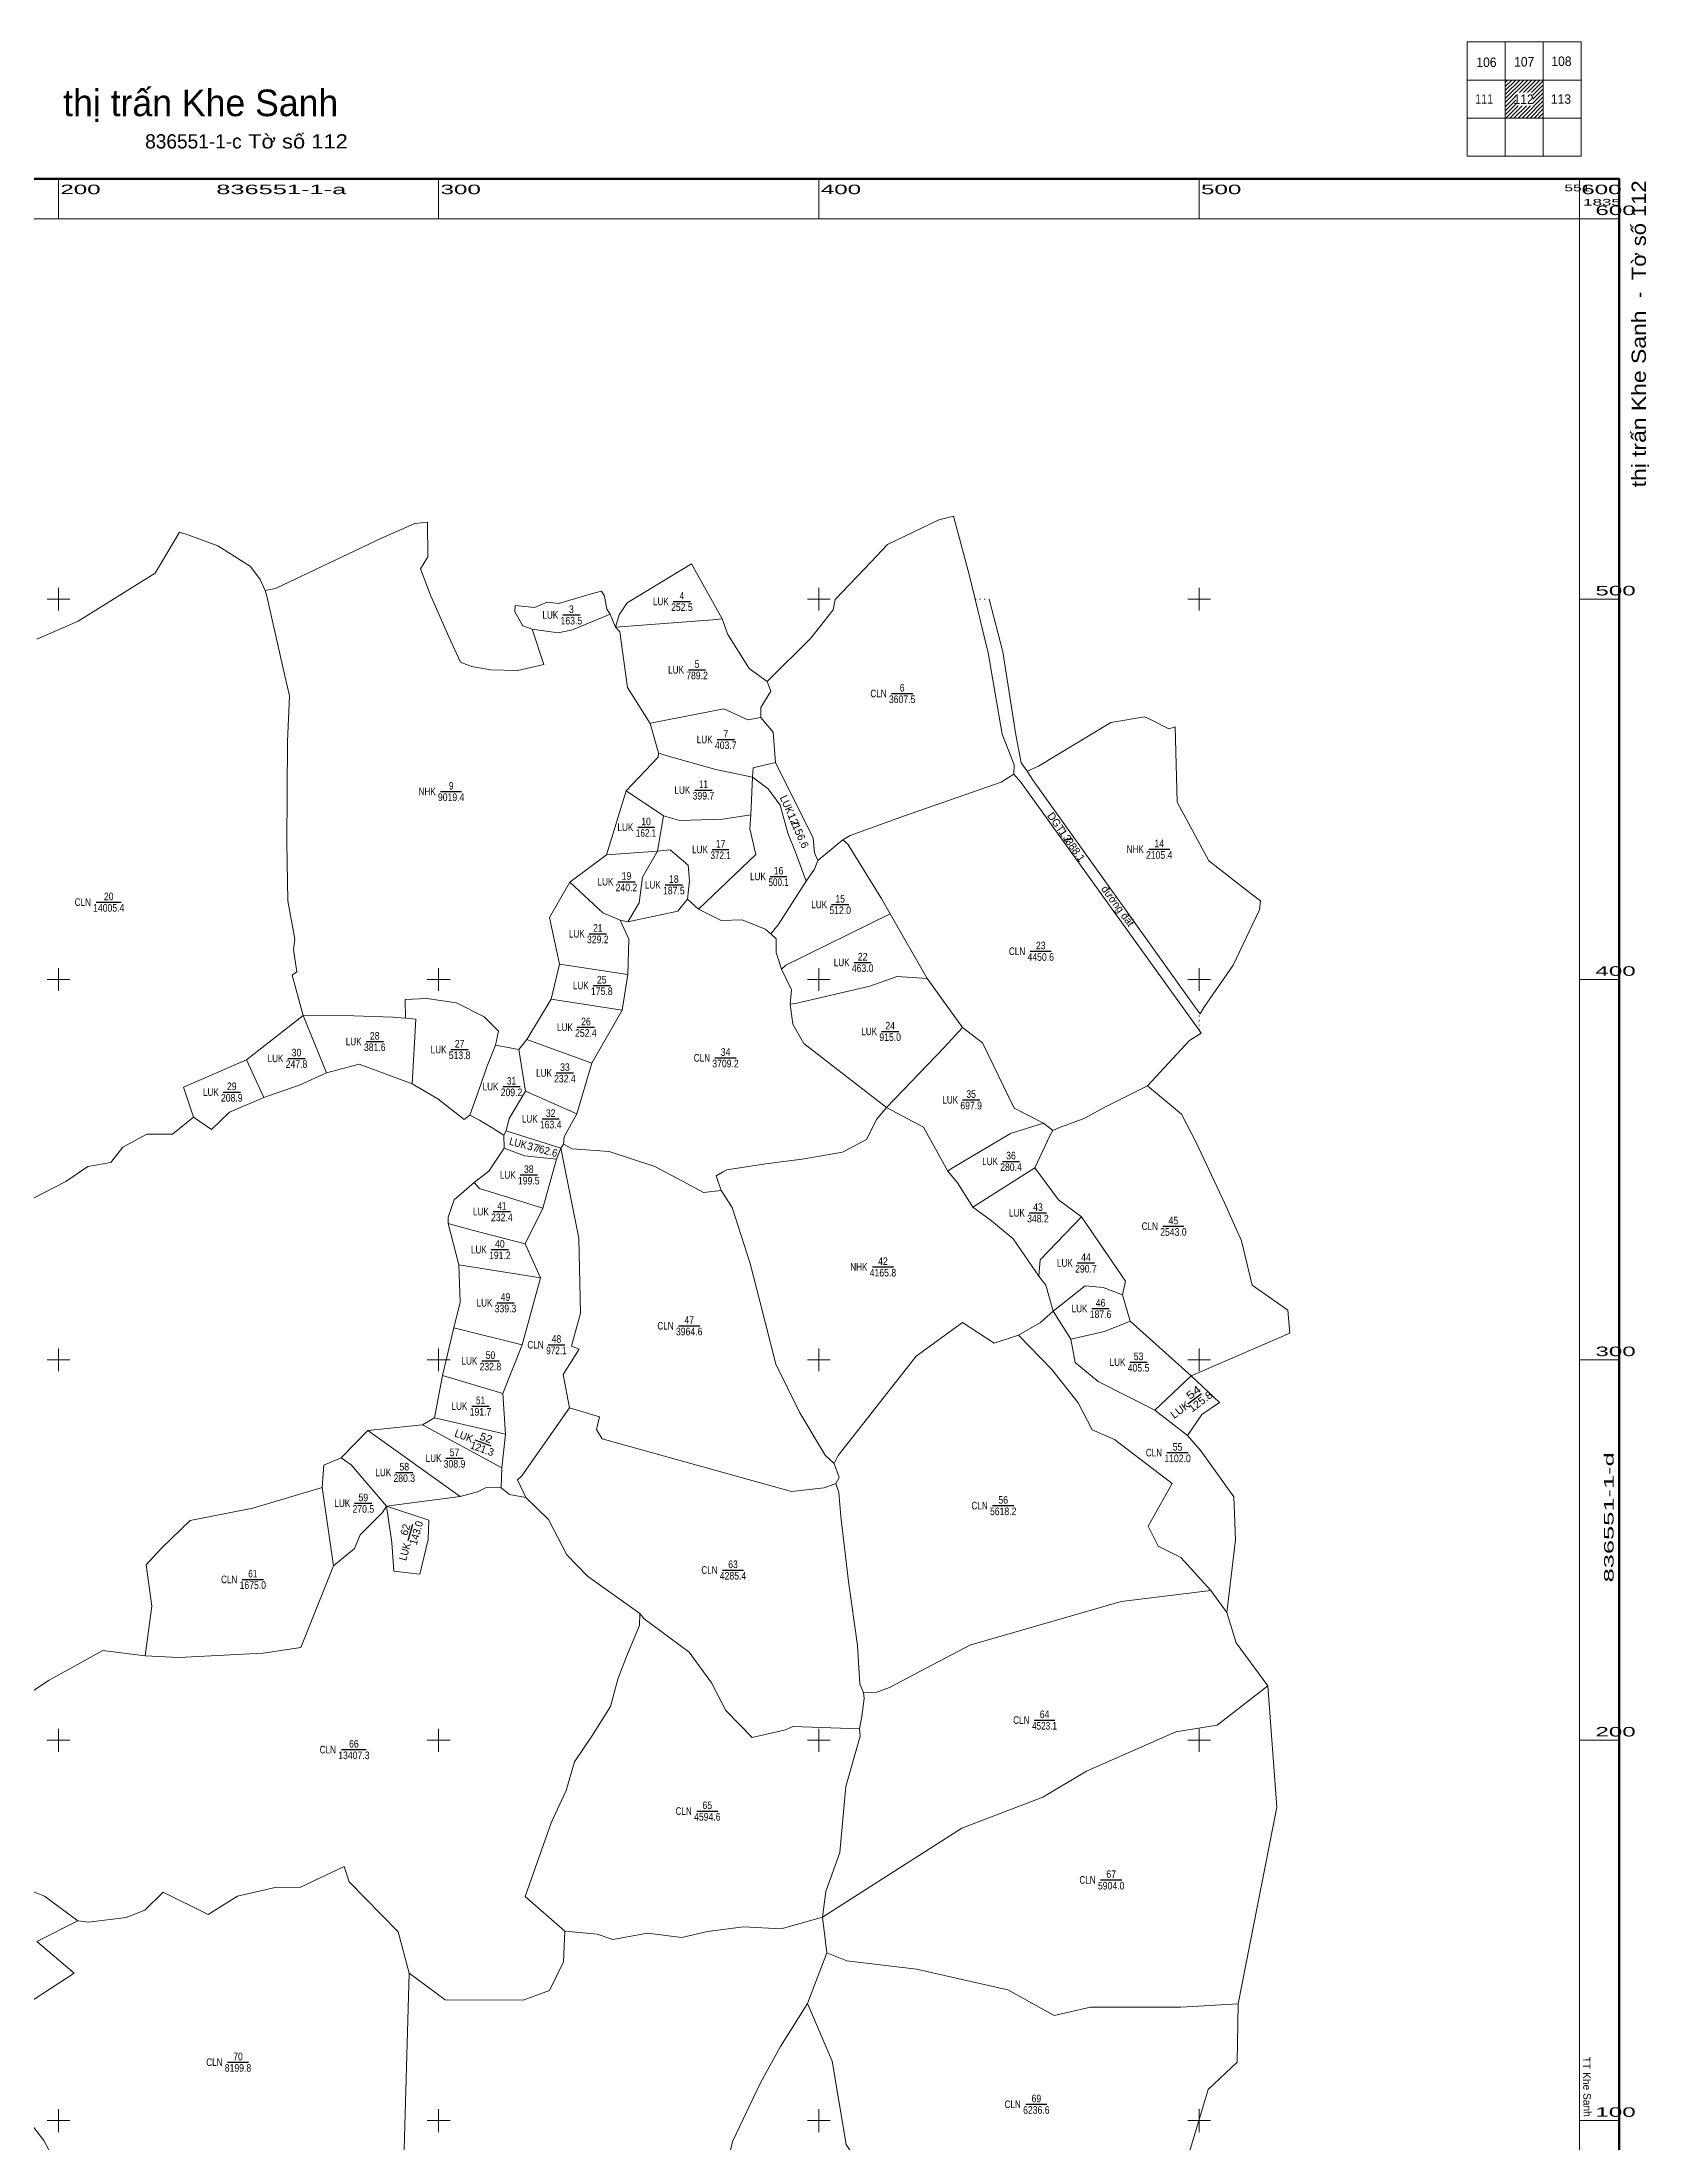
# Model space of a CAD drawing. Header units: metres. Extents: x 550890 to 551618, y 1834759 to 1835646.
# Drawn here: x 551196 to 551618, y 1835094 to 1835646 of the extents above; entities that cross this region are included whole.
import ezdxf
from ezdxf.enums import TextEntityAlignment as Align

# ---------------------------------------------------------------- set-up
doc = ezdxf.new("R2010")
doc.units = ezdxf.units.M
doc.header["$LTSCALE"] = 0.8
doc.linetypes.add('DOTTED', pattern=[1.5, 0.3, -1.2])
for name, color, linetype, lineweight in [('10', 7, 'Continuous', 13), ('13', 7, 'Continuous', 25), ('23', 7, 'Continuous', 13), ('24', 7, 'DOTTED', 13), ('63', 7, 'Continuous', 13)]:
    doc.layers.add(name, color=color, linetype=linetype, lineweight=lineweight)
doc.layers.add('28', color=7, linetype='Continuous')

msp = doc.modelspace()

# ---------------------------------------------------------------- linework, layer by layer
at = {"layer": '10'}
for p, q in [((551374.54, 1835494.85), (551366.51, 1835509.26)), ((551346.55, 1835492.62), (551345.1, 1835496.11)), ((551346.55, 1835492.62), (551347.61, 1835491.43)), ((551347.61, 1835491.43), (551349.69, 1835476.83)), ((551349.69, 1835476.83), (551355.63, 1835467.35)), ((551357.86, 1835459.62), (551355.63, 1835467.35)), ((551382.06, 1835443.27), (551382.58, 1835453.24)), ((551344.15, 1835432.76), (551349.3, 1835449.65)), ((551349.3, 1835449.65), (551359.17, 1835443.06)), ((551359.17, 1835443.06), (551357.58, 1835433.74)), ((551399.71, 1835431.32), (551406.34, 1835436.75)), ((551334.54, 1835425.64), (551344.15, 1835432.76)), ((551344.15, 1835432.76), (551357.58, 1835433.74)), ((551365.43, 1835421.12), (551368.37, 1835418.51)), ((551349.74, 1835415.19), (551347.74, 1835415.62)), ((551418.78, 1835417.31), (551428.47, 1835400.27)), ((551329.56, 1835394.84), (551331.75, 1835404.05)), ((551331.75, 1835404.05), (551349.76, 1835401.3)), ((551428.47, 1835400.27), (551437.76, 1835387.39)), ((551249.46, 1835378.9), (551264.39, 1835390.51)), ((551270.52, 1835375.45), (551264.39, 1835390.51)), ((551329.56, 1835394.84), (551323.22, 1835384.26)), ((551348.29, 1835391.93), (551329.56, 1835394.84)), ((551291.32, 1835389.83), (551294.03, 1835389.61)), ((551293.02, 1835372.56), (551294.03, 1835389.61)), ((551314.92, 1835382.72), (551321.12, 1835381.58)), ((551323.22, 1835384.26), (551321.12, 1835381.58)), ((551321.12, 1835381.58), (551322.86, 1835370.68)), ((551340.3, 1835377.99), (551323.22, 1835384.26)), ((551254.05, 1835369.03), (551249.46, 1835378.9)), ((551322.86, 1835370.68), (551336.38, 1835364.7)), ((551317.17, 1835359.09), (551317.76, 1835360.23)), ((551317.26, 1835355.7), (551317.17, 1835359.09)), ((551317.76, 1835360.23), (551332.1, 1835355.63)), ((551459.04, 1835362.24), (551461.51, 1835360.28)), ((551331.01, 1835352.74), (551332.1, 1835355.63)), ((551332.1, 1835355.63), (551332.83, 1835356.7)), ((551456.81, 1835350.51), (551440.47, 1835340.12)), ((551305.34, 1835324.99), (551326.76, 1835321.56)), ((551481.87, 1835310.2), (551479.85, 1835317.14)), ((551321.98, 1835304), (551303.99, 1835308.4)), ((551461.64, 1835312.84), (551466.24, 1835305.43)), ((551481.87, 1835310.2), (551497.93, 1835295.81)), ((551523.82, 1835307.03), (551497.93, 1835295.81)), ((551316.88, 1835291.16), (551301, 1835295.94)), ((551488.35, 1835286.82), (551497.93, 1835295.81)), ((551497.93, 1835295.81), (551505.38, 1835288.84)), ((551496.95, 1835280.1), (551488.35, 1835286.82)), ((551281.37, 1835281.41), (551305.67, 1835264.05)), ((551316.66, 1835271.59), (551295.78, 1835282.96)), ((551317.54, 1835280.51), (551298.92, 1835284.74)), ((551496.95, 1835280.1), (551500.44, 1835276.09)), ((551272.36, 1835245.85), (551269.35, 1835266.47)), ((551286.25, 1835261.54), (551305.67, 1835264.05)), ((551507.31, 1835233.57), (551509.58, 1835252.68)), ((551507.31, 1835233.57), (551503.04, 1835239.4)), ((551400.98, 1835153.5), (551402.08, 1835144.13)), ((551402.08, 1835144.13), (551396.97, 1835130.76)), ((551510.26, 1835130.74), (551510.04, 1835115.4))]:
    msp.add_line(p, q, dxfattribs=at)
for points in [[(551194.36, 1835489.47), (551205.17, 1835494.25), (551225.48, 1835506.83), (551231.81, 1835517.65)], [(551231.81, 1835517.65), (551234.52, 1835516.76), (551241.94, 1835514.01), (551250.54, 1835508.62), (551253.06, 1835505.19), (551254.38, 1835502.25)], [(551254.38, 1835502.25), (551257.05, 1835502.83), (551284.96, 1835516.09), (551293.76, 1835519.89), (551297.09, 1835520.24)], [(551324.62, 1835492.1), (551327.65, 1835482.87), (551320.84, 1835481.24), (551313.73, 1835481.39), (551308.65, 1835482.28), (551305.77, 1835483.41), (551302.66, 1835490.09), (551297.86, 1835501.04), (551295.23, 1835508.02), (551297.17, 1835511.13), (551297.09, 1835520.24)], [(551435.37, 1835521.8), (551431.53, 1835520.83), (551418.01, 1835514.38), (551413.76, 1835509.82), (551404.31, 1835499.89), (551403.74, 1835497.2), (551397.92, 1835489.77), (551386.38, 1835478.36)], [(551346.55, 1835492.62), (551347.48, 1835495.93), (551349.6, 1835499.05), (551366.51, 1835509.26)], [(551254.38, 1835502.25), (551254.82, 1835500.83), (551259.56, 1835479.85), (551260.78, 1835474.56), (551260.23, 1835462.56), (551260.07, 1835435.82), (551260.31, 1835420.69), (551262.16, 1835410.6), (551261.85, 1835407.93), (551262.73, 1835402), (551261.49, 1835401.17), (551264.39, 1835390.51)], [(551342.83, 1835502.08), (551340.42, 1835501.52), (551331.55, 1835498.88), (551328.57, 1835499.24)], [(551342.83, 1835502.08), (551343.6, 1835500.82), (551344.2, 1835497.39), (551345.1, 1835496.11)], [(551320.13, 1835498.39), (551320.03, 1835496.72), (551322.11, 1835492.98), (551324.62, 1835492.1)], [(551328.57, 1835499.24), (551325.21, 1835497.82), (551320.13, 1835498.39)], [(551345.1, 1835496.11), (551335.18, 1835491.98), (551331.41, 1835491.12), (551324.62, 1835492.1)], [(551374.54, 1835494.85), (551372.11, 1835494.58), (551346.55, 1835492.62)], [(551386.38, 1835478.36), (551381.65, 1835481.82), (551376.02, 1835490.71), (551374.54, 1835494.85)], [(551386.38, 1835478.36), (551387.4, 1835475.79), (551384.72, 1835471.52), (551384.76, 1835468.9)], [(551384.76, 1835468.9), (551381.28, 1835468.3), (551374.97, 1835471.15), (551356.13, 1835467.5), (551355.63, 1835467.35)], [(551384.76, 1835468.9), (551388, 1835465.08), (551388.58, 1835457.11)], [(551493.7, 1835466.42), (551492, 1835465.88), (551487.01, 1835468.49), (551485.63, 1835469.12), (551476.74, 1835467.59), (551457.77, 1835456.13), (551454.81, 1835454.77)], [(551493.7, 1835466.42), (551494.24, 1835446.6), (551502.55, 1835431.25), (551514.06, 1835422.31), (551516.12, 1835420.68)], [(551357.86, 1835459.62), (551357.72, 1835458.49), (551349.3, 1835449.65)], [(551382.58, 1835453.24), (551372.93, 1835455.25), (551359.11, 1835459.07), (551357.86, 1835459.62)], [(551382.58, 1835453.24), (551382.72, 1835455.65), (551383.75, 1835455.95), (551388.58, 1835457.11)], [(551388.58, 1835457.11), (551398.52, 1835437.22), (551398.88, 1835433.29), (551399.71, 1835431.32)], [(551396.66, 1835425.85), (551393.85, 1835433.5), (551391.83, 1835438.53), (551389.86, 1835445.88), (551386.67, 1835450.15), (551382.58, 1835453.24)], [(551406.34, 1835436.75), (551408.21, 1835437.86), (551422.51, 1835443.03), (551447.97, 1835451.91), (551451.23, 1835454.02)], [(551359.17, 1835443.06), (551363.47, 1835441.81), (551374.7, 1835442.21), (551382.06, 1835443.27)], [(551368.37, 1835418.51), (551383.43, 1835432.86), (551381.86, 1835439.62), (551382.06, 1835443.27)], [(551406.34, 1835436.75), (551407.57, 1835435.64), (551416.57, 1835421.17), (551418.78, 1835417.31)], [(551357.58, 1835433.74), (551353.59, 1835426.91), (551352.75, 1835420.18), (551349.74, 1835415.19)], [(551357.58, 1835433.74), (551360.86, 1835434.11), (551365.63, 1835430.09), (551366, 1835426.05), (551365.43, 1835421.12)], [(551396.66, 1835425.85), (551398.85, 1835428.99), (551399.71, 1835431.32)], [(551334.54, 1835425.64), (551329.14, 1835416.28), (551331.75, 1835404.05)], [(551347.74, 1835415.62), (551343.21, 1835417.52), (551334.54, 1835425.64)], [(551387.35, 1835412.06), (551389.29, 1835414.36), (551396.66, 1835425.85)], [(551349.74, 1835415.19), (551362.88, 1835417.99), (551365.43, 1835421.12)], [(551387.35, 1835412.06), (551385.89, 1835413.25), (551383.9, 1835414.01), (551379.78, 1835415.68), (551374.33, 1835415.54), (551368.37, 1835418.51)], [(551516.12, 1835420.68), (551515.85, 1835418.3), (551508.97, 1835403.77), (551501.26, 1835392.62), (551500.24, 1835390.99)], [(551347.74, 1835415.62), (551350.05, 1835410.6), (551349.76, 1835401.3)], [(551390.13, 1835402.77), (551391.31, 1835403.76), (551418.78, 1835417.31)], [(551390.13, 1835402.77), (551388.77, 1835407.1), (551388.76, 1835410.72), (551387.35, 1835412.06)], [(551390.13, 1835402.77), (551392.82, 1835397.3), (551392.46, 1835393.51)], [(551349.76, 1835401.3), (551348.29, 1835391.93), (551340.3, 1835377.99), (551336.38, 1835364.7)], [(551392.46, 1835393.51), (551393.81, 1835393.68), (551413.36, 1835398.26), (551420.6, 1835400.84), (551428.47, 1835400.27)], [(551264.39, 1835390.51), (551277.72, 1835390.46), (551287.91, 1835390.09), (551291.32, 1835389.83)], [(551291.32, 1835389.83), (551291.23, 1835394.76), (551296.87, 1835395.01), (551304.73, 1835393.9), (551311.97, 1835390.22), (551315.78, 1835386.41), (551314.92, 1835382.72)], [(551417.77, 1835366.39), (551396.08, 1835383.21), (551393.12, 1835388.29), (551392.46, 1835393.51)], [(551437.76, 1835387.39), (551432.91, 1835382.1), (551417.77, 1835366.39)], [(551437.76, 1835387.39), (551443.07, 1835383.37), (551451.32, 1835366.2), (551459.04, 1835362.24)], [(551500.53, 1835385.94), (551497.44, 1835384.01), (551486.43, 1835372.08)], [(551314.92, 1835382.72), (551312.71, 1835377.07), (551311.11, 1835372.4), (551308.18, 1835364.34)], [(551249.46, 1835378.9), (551232.94, 1835371.73), (551235.54, 1835363.81)], [(551270.52, 1835375.45), (551263.58, 1835372.29), (551254.05, 1835369.03)], [(551293.02, 1835372.56), (551279.13, 1835377.78), (551270.52, 1835375.45)], [(551254.05, 1835369.03), (551244.96, 1835365.12), (551240.25, 1835360.56), (551235.54, 1835363.81)], [(551308.18, 1835364.34), (551306.68, 1835363.19), (551299.8, 1835368.68), (551293.02, 1835372.56)], [(551317.76, 1835360.23), (551318.54, 1835363.49), (551322.86, 1835370.68)], [(551461.51, 1835360.28), (551463.14, 1835360.98), (551469.94, 1835363.56), (551474.85, 1835366.26), (551486.43, 1835372.08)], [(551486.43, 1835372.08), (551495.39, 1835364.61), (551499.25, 1835357.2), (551506.63, 1835341.31), (551511.15, 1835331.28), (551513.99, 1835319.61), (551523.29, 1835313.1), (551523.82, 1835307.03)], [(551235.54, 1835363.81), (551230, 1835359.33), (551223.28, 1835359.31), (551216.9, 1835355.93), (551213.76, 1835351.94), (551207.76, 1835350.89), (551201.96, 1835346.92), (551178.36, 1835334.84), (551164.63, 1835331.24), (551145, 1835321.88)], [(551317.17, 1835359.09), (551313.33, 1835361.5), (551310.75, 1835363.01), (551308.18, 1835364.34)], [(551336.38, 1835364.7), (551333.03, 1835358.62), (551332.83, 1835356.7)], [(551417.77, 1835366.39), (551415.2, 1835363.27), (551412.49, 1835357.91), (551406.22, 1835354.63), (551395.63, 1835352.76), (551385.95, 1835351.52), (551375.82, 1835349.94), (551374.62, 1835349.38), (551373.01, 1835348.44), (551374.26, 1835344.58)], [(551417.77, 1835366.39), (551427.53, 1835361.23), (551433.88, 1835349.59)], [(551459.04, 1835362.24), (551450.42, 1835359.53), (551434.87, 1835350.35), (551433.88, 1835349.59)], [(551461.51, 1835360.28), (551460.8, 1835359.12), (551456.81, 1835350.51)], [(551309.35, 1835346.62), (551313.18, 1835349.64), (551317.26, 1835355.7)], [(551317.26, 1835355.7), (551322.56, 1835353.63), (551331.01, 1835352.74), (551327.36, 1835339.88)], [(551334.4, 1835287.39), (551332.75, 1835296.2), (551336.96, 1835302.8), (551334.94, 1835303.58), (551337.32, 1835312.32), (551336.85, 1835332.02), (551332.1, 1835355.63)], [(551332.83, 1835356.7), (551335.15, 1835355.49), (551344.88, 1835354.81), (551356.87, 1835350.89), (551364.13, 1835346.98), (551369.63, 1835343.98), (551374.26, 1835344.58)], [(551302.5, 1835335.9), (551302.48, 1835337.56), (551304.04, 1835342.05), (551309.35, 1835346.62)], [(551309.35, 1835346.62), (551310.73, 1835345.09), (551327.36, 1835339.88)], [(551433.88, 1835349.59), (551436.49, 1835346.57), (551440.47, 1835340.12)], [(551469.09, 1835337.65), (551463.05, 1835342.11), (551456.81, 1835350.51)], [(551374.26, 1835344.58), (551377.18, 1835340.08), (551381.93, 1835325.31), (551384.58, 1835315.08), (551388.64, 1835298.87), (551395, 1835286.08), (551401.66, 1835274.99), (551404.05, 1835272.76)], [(551303.99, 1835308.4), (551305.65, 1835315.16), (551305.34, 1835324.99), (551302.5, 1835335.9)], [(551302.5, 1835335.9), (551309.18, 1835334.03), (551322.73, 1835330.56)], [(551321.98, 1835304), (551326.76, 1835321.56), (551322.73, 1835330.56), (551327.36, 1835339.88)], [(551457.83, 1835322.04), (551451.06, 1835331.82), (551445.36, 1835336.57), (551440.47, 1835340.12)], [(551457.83, 1835322.04), (551458.21, 1835326.35), (551469.09, 1835337.65)], [(551469.09, 1835337.65), (551480.68, 1835320.68), (551479.85, 1835317.14)], [(551461.64, 1835312.84), (551459.65, 1835319.63), (551457.83, 1835322.04)], [(551479.85, 1835317.14), (551474.72, 1835319.07), (551470.05, 1835319.47), (551461.64, 1835312.84)], [(551298.92, 1835284.74), (551301, 1835295.94), (551303.99, 1835308.4)], [(551452.46, 1835306.5), (551446.06, 1835304.37), (551437.81, 1835309.86), (551425.55, 1835300.95), (551405.04, 1835274.91), (551404.05, 1835272.76)], [(551452.46, 1835306.5), (551458.29, 1835309.87), (551461.64, 1835312.84)], [(551466.24, 1835305.43), (551475.08, 1835307.43), (551481.87, 1835310.2)], [(551317.54, 1835280.51), (551316.88, 1835291.16), (551321.98, 1835304)], [(551452.46, 1835306.5), (551461.26, 1835297.46), (551468.18, 1835288.69), (551471.85, 1835281.66), (551477.75, 1835279.09), (551492.91, 1835267.49), (551486.62, 1835256.28), (551489.27, 1835251.05), (551495.22, 1835248.06), (551503.04, 1835239.4)], [(551488.35, 1835286.82), (551473.44, 1835294.3), (551467.41, 1835299.28), (551466.24, 1835305.43)], [(551334.4, 1835287.39), (551321.92, 1835269.5), (551320.78, 1835268.51), (551322.95, 1835263.84)], [(551404.49, 1835267.55), (551401.4, 1835266.41), (551392.83, 1835265.42), (551342.97, 1835279.27), (551341.52, 1835281.7), (551342.31, 1835285.06), (551334.4, 1835287.39)], [(551505.38, 1835288.84), (551500.68, 1835285.63), (551496.95, 1835280.1)], [(551274.35, 1835274.25), (551281.37, 1835281.41), (551295.78, 1835282.96), (551298.92, 1835284.74)], [(551316.46, 1835266.38), (551316.66, 1835271.59), (551317.54, 1835280.51)], [(551509.58, 1835252.68), (551509.16, 1835263.97), (551500.44, 1835276.09)], [(551269.35, 1835266.47), (551269.81, 1835272.36), (551274.35, 1835274.25)], [(551286.25, 1835261.54), (551276.98, 1835272.44), (551274.35, 1835274.25)], [(551404.05, 1835272.76), (551405.37, 1835269.12), (551404.49, 1835267.55)], [(551222.82, 1835222.2), (551224.58, 1835235.26), (551223.11, 1835246.09), (551227.23, 1835250.56), (551234.62, 1835257.75), (551251.09, 1835261.02), (551269.35, 1835266.47)], [(551305.67, 1835264.05), (551310.24, 1835265.34), (551312.49, 1835266.5), (551316.46, 1835266.38)], [(551316.46, 1835266.38), (551318.63, 1835264.58), (551322.95, 1835263.84)], [(551352.94, 1835233.3), (551339.15, 1835243.12), (551333.69, 1835248.73), (551328.89, 1835258.02), (551322.95, 1835263.84)], [(551411.72, 1835212.57), (551410.79, 1835214.71), (551410.17, 1835224.88), (551407.83, 1835241.76), (551405.73, 1835258.8), (551405.21, 1835265.1), (551404.49, 1835267.55)], [(551272.36, 1835245.85), (551277.91, 1835250.46), (551279.36, 1835254.02), (551285.27, 1835259.88), (551286.25, 1835261.54)], [(551222.82, 1835222.2), (551231.57, 1835221.74), (551253.84, 1835222.9), (551263.74, 1835224.4), (551272.36, 1835245.85)], [(551411.72, 1835212.57), (551415.25, 1835212.62), (551418.6, 1835213.91), (551439.72, 1835225), (551479.52, 1835236.5), (551503.04, 1835239.4)], [(551333.17, 1835149.82), (551322.74, 1835158.89), (551329.6, 1835178.28), (551333.56, 1835186.83), (551335.74, 1835194.36), (551340.27, 1835201.05), (551345.16, 1835208.85), (551347.1, 1835216.04), (551349.44, 1835222.03), (551352.85, 1835230.17), (551352.94, 1835233.3)], [(551410.65, 1835202.98), (551393.16, 1835203.66), (551391.25, 1835202.76), (551382.48, 1835200.74), (551375.53, 1835207.87), (551371.72, 1835215.1), (551365.88, 1835223.18), (551354.05, 1835231.9), (551352.94, 1835233.3)], [(551518.09, 1835214.27), (551509.73, 1835225.66), (551507.31, 1835233.57)], [(551222.82, 1835222.2), (551211.66, 1835223.57), (551197.55, 1835215.78), (551192.14, 1835212.23), (551185.45, 1835211.15), (551184.19, 1835210.34), (551182.23, 1835200.92), (551179.02, 1835192.67), (551177.91, 1835178.92), (551175.46, 1835171.7), (551183.87, 1835165.27), (551188.01, 1835162.35), (551196.36, 1835159.04), (551205.11, 1835152.56)], [(551400.98, 1835153.5), (551437.58, 1835176.89), (551458.86, 1835185.03), (551470.39, 1835191.92), (551493.84, 1835202.25), (551504.75, 1835203.94), (551518.09, 1835214.27)], [(551510.26, 1835130.74), (551520.45, 1835182.44), (551518.09, 1835214.27)], [(551411.72, 1835212.57), (551411.9, 1835210.99), (551411.27, 1835206.32), (551410.65, 1835202.98)], [(551410.65, 1835202.98), (551410.83, 1835201.12), (551407.12, 1835187.83), (551405.53, 1835170.53), (551401.82, 1835160.2), (551400.98, 1835153.5)], [(551292.22, 1835138.76), (551289.35, 1835149.63), (551276.44, 1835162.76), (551275.12, 1835166.78), (551263.47, 1835161.33), (551257.39, 1835161.4), (551247.08, 1835158.97), (551239.39, 1835154.16), (551227.51, 1835160.06), (551222.74, 1835155.34), (551217.84, 1835153.42), (551207.91, 1835152.22), (551205.11, 1835152.56)], [(551333.17, 1835149.82), (551341.73, 1835148.98), (551345.82, 1835147.61), (551354.9, 1835149.3), (551363.95, 1835148.12), (551370.7, 1835149.73), (551380.14, 1835150.99), (551390.06, 1835150.44), (551400.98, 1835153.5)], [(551205.11, 1835152.56), (551194.33, 1835147.07), (551204.17, 1835138.73), (551183.12, 1835125.12)], [(551333.17, 1835149.82), (551332.86, 1835141.76), (551329.19, 1835134.25), (551322.23, 1835131.66), (551301.71, 1835131.8), (551292.22, 1835138.76)], [(551402.08, 1835144.13), (551407.32, 1835142), (551425.69, 1835139.78), (551449.7, 1835134.37), (551461.84, 1835127.63), (551471.41, 1835129.82), (551495.15, 1835129.82), (551510.26, 1835130.74)], [(551292.22, 1835138.76), (551290.77, 1835086.36), (551286.96, 1835086.17), (551279.77, 1835078.76), (551270.95, 1835078.42), (551263, 1835075.45), (551257.6, 1835054.63), (551233.19, 1835069.12), (551224.89, 1835074.61), (551214.53, 1835076.64), (551206.18, 1835076.16), (551196.17, 1835094.78), (551187.45, 1835106.11), (551183.12, 1835125.12)], [(551396.97, 1835130.76), (551389.89, 1835119.51), (551384.7, 1835110.07), (551377.3, 1835094.55), (551373.24, 1835076.96), (551372.73, 1835067.06), (551371.05, 1835060.03), (551372.42, 1835056.78), (551368.92, 1835048.61), (551361.18, 1835041.7), (551351.03, 1835036.34), (551344.39, 1835032.45), (551339.02, 1835029.36), (551336.03, 1835021.58), (551335.55, 1835021.05), (551333.87, 1835014.28), (551329.78, 1835009.81), (551326.03, 1835007.16), (551325.85, 1834998.04)], [(551396.97, 1835130.76), (551403.53, 1835115.66), (551407.18, 1835093.68), (551416.88, 1835079.01), (551427.21, 1835071.8), (551446.08, 1835070.14), (551456.18, 1835069.4), (551477.11, 1835061.55), (551482.93, 1835056.42)], [(551482.93, 1835056.42), (551487.05, 1835059.98), (551495.66, 1835085.89), (551498.02, 1835093.57), (551502.37, 1835108.22), (551510.04, 1835115.4)]]:
    msp.add_lwpolyline(points, dxfattribs=at)
msp.add_lwpolyline([(551286.25, 1835261.54), (551297.44, 1835257.88), (551297.23, 1835252.78), (551295.05, 1835243.65), (551288.23, 1835244.47), (551287.71, 1835251.96)], close=True, dxfattribs=at)
at = {"layer": '13'}
for p, q in [((551332.62, 1835495.87), (551337.18, 1835495.87)), ((551361.69, 1835499.42), (551366.25, 1835499.42)), ((551365.68, 1835481.46), (551370.22, 1835481.46)), ((551419.12, 1835475.21), (551424.68, 1835475.21)), ((551373.21, 1835463.11), (551377.79, 1835463.11)), ((551300.53, 1835449.45), (551306.05, 1835449.45)), ((551367.34, 1835449.84), (551371.92, 1835449.84)), ((551352.34, 1835440.05), (551356.73, 1835440.05)), ((551371.97, 1835434.2), (551376.36, 1835434.2)), ((551486.74, 1835434.27), (551492.26, 1835434.27)), ((551347.12, 1835425.73), (551351.66, 1835425.73)), ((551359.57, 1835424.91), (551364.13, 1835424.91)), ((551387.21, 1835427.12), (551391.6, 1835427.12)), ((551209.96, 1835420.36), (551216.49, 1835420.36)), ((551403.33, 1835419.73), (551407.87, 1835419.73)), ((551339.58, 1835412.06), (551344.12, 1835412.06)), ((551455.55, 1835407.45), (551461.13, 1835407.45)), ((551409.24, 1835404.5), (551413.78, 1835404.5)), ((551340.63, 1835398.45), (551345.17, 1835398.45)), ((551336.46, 1835387.46), (551340.98, 1835387.46)), ((551416.47, 1835386.37), (551421.01, 1835386.37)), ((551280.9, 1835383.71), (551285.48, 1835383.71)), ((551303.24, 1835381.6), (551307.78, 1835381.6)), ((551372.66, 1835379.43), (551378.22, 1835379.43)), ((551260.34, 1835379.29), (551264.88, 1835379.29)), ((551330.94, 1835375.46), (551335.46, 1835375.46)), ((551243.33, 1835370.43), (551247.85, 1835370.43)), ((551316.89, 1835371.86), (551321.43, 1835371.86)), ((551437.78, 1835368.39), (551442.3, 1835368.39)), ((551327.2, 1835363.38), (551331.72, 1835363.38)), ((551448.26, 1835352.21), (551452.78, 1835352.21)), ((551321.42, 1835348.64), (551325.98, 1835348.64)), ((551314.36, 1835338.99), (551318.88, 1835338.99)), ((551455.34, 1835338.68), (551459.88, 1835338.68)), ((551490.45, 1835335.15), (551496.01, 1835335.15)), ((551313.82, 1835329), (551318.36, 1835329)), ((551414.06, 1835324.45), (551419.62, 1835324.45)), ((551467.94, 1835325.49), (551472.52, 1835325.49)), ((551315.31, 1835315.02), (551319.85, 1835315.02)), ((551471.79, 1835313.51), (551476.37, 1835313.51)), ((551363.09, 1835308.98), (551368.67, 1835308.98)), ((551328.76, 1835304), (551333.15, 1835304)), ((551311.34, 1835299.75), (551315.88, 1835299.75)), ((551481.79, 1835299.43), (551486.35, 1835299.43)), ((551497.02, 1835288.42), (551500.64, 1835291.17)), ((551308.72, 1835287.86), (551313.3, 1835287.86)), ((551309.48, 1835278.99), (551313.74, 1835277.43)), ((551491.55, 1835275.63), (551497.11, 1835275.63)), ((551288.69, 1835270.43), (551293.23, 1835270.43)), ((551301.91, 1835274.19), (551306.43, 1835274.19)), ((551277.91, 1835262.33), (551282.47, 1835262.33)), ((551445.69, 1835261.7), (551451.25, 1835261.7)), ((551291.95, 1835252.49), (551293.22, 1835256.85)), ((551248.34, 1835242.3), (551253.9, 1835242.3)), ((551374.65, 1835244.76), (551380.17, 1835244.76)), ((551456.64, 1835205.31), (551462.04, 1835205.31)), ((551274.41, 1835197.55), (551280.98, 1835197.55)), ((551367.87, 1835181.39), (551373.45, 1835181.39)), ((551474.08, 1835163.28), (551479.64, 1835163.28)), ((551244.45, 1835115.37), (551250.01, 1835115.37)), ((551454.4, 1835104.31), (551459.98, 1835104.31))]:
    msp.add_line(p, q, dxfattribs=at)
at = {"layer": '23'}
for p, q in [((551500, 1835391.3), (551500.24, 1835390.99)), ((551500, 1835386.68), (551500.53, 1835385.94))]:
    msp.add_line(p, q, dxfattribs=at)
for points in [[(551435.37, 1835521.8), (551439.61, 1835506.12), (551441.08, 1835500)], [(551441.08, 1835500), (551444.48, 1835485.87), (551448.19, 1835464.48), (551451.32, 1835456.43), (551451.23, 1835454.02)], [(551444.8, 1835500), (551448.39, 1835486.13), (551451.83, 1835464.32), (551453.24, 1835456.99), (551454.81, 1835454.77)], [(551451.23, 1835454.02), (551453.07, 1835451.92), (551500, 1835386.68)], [(551454.81, 1835454.77), (551456.36, 1835452.32), (551498.66, 1835393.06), (551500, 1835391.3)]]:
    msp.add_lwpolyline(points, dxfattribs=at)
at = {"layer": '24'}
for p, q in [((551441.08, 1835500), (551444.8, 1835500)), ((551500, 1835386.68), (551500, 1835391.3))]:
    msp.add_line(p, q, dxfattribs=at)
at = {"layer": '63'}
for p, q in [((551580.5, 1835616.5), (551580.5, 1835646.5)), ((551590.5, 1835616.5), (551590.5, 1835646.5)), ((551600.5, 1835636.5), (551570.5, 1835636.5)), ((551580.5, 1835635.86), (551581.14, 1835636.5)), ((551580.5, 1835634.8), (551582.2, 1835636.5)), ((551580.5, 1835633.74), (551583.26, 1835636.5)), ((551580.5, 1835632.67), (551584.33, 1835636.5)), ((551580.5, 1835631.61), (551585.39, 1835636.5)), ((551580.5, 1835630.55), (551586.45, 1835636.5)), ((551584.26, 1835633.25), (551587.51, 1835636.5)), ((551585.32, 1835633.25), (551588.57, 1835636.5)), ((551586.38, 1835633.25), (551589.63, 1835636.5)), ((551587.44, 1835633.25), (551590.5, 1835636.31)), ((551587.75, 1835632.5), (551590.5, 1835635.25)), ((551587.75, 1835631.44), (551590.5, 1835634.19)), ((551580.5, 1835629.49), (551583.25, 1835632.24)), ((551580.5, 1835628.43), (551583.25, 1835631.18)), ((551580.5, 1835627.37), (551583.25, 1835630.12)), ((551580.69, 1835626.5), (551583.94, 1835629.75)), ((551581.75, 1835626.5), (551585, 1835629.75)), ((551582.81, 1835626.5), (551586.06, 1835629.75)), ((551583.87, 1835626.5), (551587.12, 1835629.75)), ((551584.93, 1835626.5), (551590.5, 1835632.07)), ((551585.99, 1835626.5), (551590.5, 1835631.01)), ((551587.05, 1835626.5), (551590.5, 1835629.95)), ((551587.75, 1835630.38), (551590.5, 1835633.13)), ((551588.11, 1835626.5), (551590.5, 1835628.89)), ((551600.5, 1835626.5), (551570.5, 1835626.5)), ((551589.17, 1835626.5), (551590.5, 1835627.83)), ((551590.24, 1835626.5), (551590.5, 1835626.76)), ((551200, 1835600), (551200, 1835610.5)), ((551300, 1835600), (551300, 1835610.5)), ((551400, 1835600), (551400, 1835610.5)), ((551500, 1835600), (551500, 1835610.5)), ((551600, 1835600), (551600, 1835610.5)), ((551600, 1835600), (551610.5, 1835600)), ((551200, 1835497), (551200, 1835503)), ((551400, 1835497), (551400, 1835503)), ((551500, 1835497), (551500, 1835503)), ((551197, 1835500), (551203, 1835500)), ((551397, 1835500), (551403, 1835500)), ((551497, 1835500), (551503, 1835500)), ((551600, 1835500), (551610.5, 1835500)), ((551200, 1835397), (551200, 1835403)), ((551300, 1835397), (551300, 1835403)), ((551400, 1835397), (551400, 1835403)), ((551500, 1835397), (551500, 1835403)), ((551197, 1835400), (551203, 1835400)), ((551297, 1835400), (551303, 1835400)), ((551397, 1835400), (551403, 1835400)), ((551497, 1835400), (551503, 1835400)), ((551600, 1835400), (551610.5, 1835400)), ((551200, 1835297), (551200, 1835303)), ((551300, 1835297), (551300, 1835303)), ((551400, 1835297), (551400, 1835303)), ((551500, 1835297), (551500, 1835303)), ((551197, 1835300), (551203, 1835300)), ((551297, 1835300), (551303, 1835300)), ((551397, 1835300), (551403, 1835300)), ((551497, 1835300), (551503, 1835300)), ((551600, 1835300), (551610.5, 1835300)), ((551200, 1835197), (551200, 1835203)), ((551300, 1835197), (551300, 1835203)), ((551400, 1835197), (551400, 1835203)), ((551500, 1835197), (551500, 1835203)), ((551197, 1835200), (551203, 1835200)), ((551297, 1835200), (551303, 1835200)), ((551397, 1835200), (551403, 1835200)), ((551497, 1835200), (551503, 1835200)), ((551600, 1835200), (551610.5, 1835200)), ((551197, 1835100), (551203, 1835100)), ((551200, 1835097), (551200, 1835103)), ((551297, 1835100), (551303, 1835100)), ((551300, 1835097), (551300, 1835103)), ((551397, 1835100), (551403, 1835100)), ((551400, 1835097), (551400, 1835103)), ((551497, 1835100), (551503, 1835100)), ((551500, 1835097), (551500, 1835103)), ((551600, 1835100), (551610.5, 1835100))]:
    msp.add_line(p, q, dxfattribs=at)
for points in [[(551600.5, 1835616.5), (551570.5, 1835616.5), (551570.5, 1835646.5), (551600.5, 1835646.5)], [(550900, 1835600), (551600, 1835600), (551600, 1834900), (550900, 1834900)]]:
    msp.add_lwpolyline(points, close=True, dxfattribs=at)
at = {"layer": '63', "lineweight": 158}
msp.add_lwpolyline([(550889.5, 1835610.5), (551610.5, 1835610.5), (551610.5, 1834889.5), (550889.5, 1834889.5)], close=True, dxfattribs=at)

# ---------------------------------------------------------------- texts
at = {"layer": '13'}
for s, width, p in [('4', 0.8, (551363.97, 1835499.93)), ('163.5', 0.85, (551334.9, 1835493.36)), ('3', 0.85, (551334.9, 1835496.38)), ('252.5', 0.85, (551363.97, 1835496.91)), ('789.2', 0.85, (551367.95, 1835478.95)), ('5', 0.85, (551367.95, 1835481.97)), ('3607.5', 0.85, (551421.9, 1835472.7)), ('6', 0.85, (551421.9, 1835475.72)), ('403.7', 0.85, (551375.5, 1835460.6)), ('7', 0.85, (551375.5, 1835463.62)), ('9', 0.8, (551303.29, 1835449.96)), ('11', 0.8, (551369.63, 1835450.35)), ('9019.4', 0.85, (551303.29, 1835446.94)), ('399.7', 0.85, (551369.63, 1835447.33)), ('10', 0.85, (551354.545, 1835440.56)), ('162.1', 0.8, (551354.545, 1835437.54)), ('17', 0.85, (551374.165, 1835434.71)), ('14', 0.85, (551489.505, 1835434.78)), ('372.1', 0.8, (551374.165, 1835431.69)), ('16', 0.85, (551389.405, 1835427.63)), ('2105.4', 0.85, (551489.5, 1835431.76)), ('240.2', 0.85, (551349.39, 1835423.22)), ('19', 0.85, (551349.395, 1835426.24)), ('187.5', 0.85, (551361.85, 1835422.4)), ('18', 0.85, (551361.855, 1835425.42)), ('500.1', 0.8, (551389.405, 1835424.61)), ('14005.4', 0.85, (551213.225, 1835417.85)), ('20', 0.85, (551213.225, 1835420.87)), ('512.0', 0.85, (551405.6, 1835417.22)), ('15', 0.85, (551405.595, 1835420.24)), ('21', 0.8, (551341.85, 1835412.57)), ('329.2', 0.85, (551341.85, 1835409.55)), ('22', 0.85, (551411.515, 1835405.01)), ('23', 0.85, (551458.345, 1835407.96)), ('463.0', 0.85, (551411.51, 1835401.99)), ('4450.6', 0.85, (551458.34, 1835404.94)), ('175.8', 0.85, (551342.9, 1835395.94)), ('25', 0.85, (551342.895, 1835398.96)), ('28', 0.85, (551283.195, 1835384.22)), ('252.4', 0.85, (551338.72, 1835384.95)), ('26', 0.85, (551338.725, 1835387.97)), ('915.0', 0.85, (551418.74, 1835383.86)), ('24', 0.85, (551418.745, 1835386.88)), ('30', 0.85, (551262.615, 1835379.8)), ('381.6', 0.85, (551283.19, 1835381.2)), ('513.8', 0.85, (551305.51, 1835379.09)), ('27', 0.85, (551305.515, 1835382.11)), ('34', 0.85, (551375.445, 1835379.94)), ('247.8', 0.85, (551262.61, 1835376.78)), ('31', 0.8, (551319.16, 1835372.37)), ('232.4', 0.85, (551333.2, 1835372.95)), ('33', 0.85, (551333.205, 1835375.97)), ('3709.2', 0.85, (551375.44, 1835376.92)), ('208.9', 0.85, (551245.59, 1835367.92)), ('29', 0.85, (551245.595, 1835370.94)), ('209.2', 0.85, (551319.16, 1835369.35)), ('35', 0.85, (551440.035, 1835368.9)), ('163.4', 0.85, (551329.46, 1835360.87)), ('32', 0.85, (551329.465, 1835363.89)), ('697.9', 0.85, (551440.04, 1835365.88)), ('36', 0.85, (551450.525, 1835352.72)), ('199.5', 0.85, (551323.7, 1835346.13)), ('38', 0.85, (551323.705, 1835349.15)), ('280.4', 0.85, (551450.52, 1835349.7)), ('41', 0.8, (551316.62, 1835339.5)), ('43', 0.85, (551457.615, 1835339.19)), ('232.4', 0.85, (551316.62, 1835336.48)), ('348.2', 0.85, (551457.61, 1835336.17)), ('45', 0.85, (551493.225, 1835335.66)), ('40', 0.85, (551316.095, 1835329.51)), ('2543.0', 0.85, (551493.23, 1835332.64)), ('191.2', 0.85, (551316.09, 1835326.49)), ('42', 0.85, (551416.845, 1835324.96)), ('290.7', 0.85, (551470.23, 1835322.98)), ('44', 0.85, (551470.235, 1835326)), ('4165.8', 0.85, (551416.84, 1835321.94)), ('339.3', 0.85, (551317.58, 1835312.51)), ('49', 0.85, (551317.585, 1835315.53)), ('46', 0.85, (551474.085, 1835314.02)), ('3964.6', 0.85, (551365.88, 1835306.47)), ('47', 0.85, (551365.885, 1835309.49)), ('187.6', 0.85, (551474.08, 1835311)), ('50', 0.85, (551313.615, 1835300.26)), ('972.1', 0.8, (551330.965, 1835301.49)), ('48', 0.85, (551330.965, 1835304.51)), ('232.8', 0.85, (551313.61, 1835297.24)), ('405.5', 0.85, (551484.07, 1835296.92)), ('53', 0.85, (551484.075, 1835299.94)), ('191.7', 0.85, (551311.01, 1835285.35)), ('51', 0.8, (551311.01, 1835288.37)), ('57', 0.85, (551304.175, 1835274.7)), ('1102.0', 0.85, (551494.33, 1835273.12)), ('55', 0.85, (551494.325, 1835276.14)), ('280.3', 0.85, (551290.96, 1835267.92)), ('58', 0.85, (551290.965, 1835270.94)), ('308.9', 0.85, (551304.17, 1835271.68)), ('59', 0.85, (551280.195, 1835262.84)), ('56', 0.85, (551448.475, 1835262.21)), ('270.5', 0.85, (551280.19, 1835259.82)), ('5618.2', 0.85, (551448.47, 1835259.19)), ('63', 0.85, (551377.415, 1835245.27)), ('1675.0', 0.85, (551251.12, 1835239.79)), ('61', 0.8, (551251.12, 1835242.81)), ('4285.4', 0.85, (551377.41, 1835242.25)), ('4523.1', 0.8, (551459.335, 1835202.8)), ('64', 0.85, (551459.345, 1835205.82)), ('66', 0.85, (551277.705, 1835198.06)), ('13407.3', 0.85, (551277.705, 1835195.04)), ('4594.6', 0.85, (551370.66, 1835178.88)), ('65', 0.85, (551370.655, 1835181.9)), ('67', 0.85, (551476.865, 1835163.79)), ('5904.0', 0.85, (551476.86, 1835160.77)), ('8199.8', 0.85, (551247.23, 1835112.86)), ('70', 0.85, (551247.235, 1835115.88)), ('6236.6', 0.85, (551457.19, 1835101.8)), ('69', 0.85, (551457.195, 1835104.82))]:
    msp.add_text(s, height=2, dxfattribs=dict(at, width=width)).set_placement(p, align=Align.CENTER)
at = {"layer": '13', "width": 0.8}
for s, p in [('LUK ', (551332.05, 1835494.87)), ('LUK ', (551361.12, 1835498.42)), ('LUK ', (551365.11, 1835480.46)), ('CLN ', (551418.42, 1835474.21)), ('LUK ', (551372.64, 1835462.11)), ('NHK ', (551299.84, 1835448.45)), ('LUK ', (551366.77, 1835448.84)), ('LUK ', (551351.79, 1835439.05)), ('LUK ', (551371.42, 1835433.2)), ('NHK ', (551486.05, 1835433.27)), ('LUK ', (551346.55, 1835424.73)), ('LUK ', (551359, 1835423.91)), ('LUK ', (551386.66, 1835426.12)), ('CLN ', (551209.14, 1835419.36)), ('LUK ', (551402.76, 1835418.73)), ('LUK ', (551339.01, 1835411.06)), ('CLN ', (551454.85, 1835406.45)), ('LUK ', (551408.67, 1835403.5)), ('LUK ', (551340.06, 1835397.45)), ('LUK ', (551335.9, 1835386.46)), ('LUK ', (551415.9, 1835385.37)), ('LUK ', (551259.77, 1835378.29)), ('LUK ', (551280.33, 1835382.71)), ('LUK ', (551302.67, 1835380.6)), ('CLN ', (551371.97, 1835378.43)), ('LUK ', (551330.38, 1835374.46)), ('LUK ', (551242.77, 1835369.43)), ('LUK ', (551316.32, 1835370.86)), ('LUK ', (551437.22, 1835367.39)), ('LUK ', (551326.64, 1835362.38)), ('LUK ', (551447.7, 1835351.21)), ('LUK ', (551320.85, 1835347.64)), ('LUK ', (551313.8, 1835337.99)), ('LUK ', (551454.77, 1835337.68)), ('CLN ', (551489.76, 1835334.15)), ('LUK ', (551313.25, 1835328)), ('NHK ', (551413.37, 1835323.45)), ('LUK ', (551467.37, 1835324.49)), ('LUK ', (551314.74, 1835314.02)), ('LUK ', (551471.22, 1835312.51)), ('CLN ', (551362.39, 1835307.98)), ('CLN ', (551328.21, 1835303)), ('LUK ', (551310.77, 1835298.75)), ('LUK ', (551481.22, 1835298.43)), ('LUK ', (551308.15, 1835286.86)), ('LUK ', (551301.35, 1835273.19)), ('CLN ', (551490.86, 1835274.63)), ('LUK ', (551288.12, 1835269.43)), ('LUK ', (551277.34, 1835261.33)), ('CLN ', (551445, 1835260.7)), ('CLN ', (551247.65, 1835241.3)), ('CLN ', (551373.96, 1835243.76)), ('CLN ', (551455.97, 1835204.31)), ('CLN ', (551273.59, 1835196.55)), ('CLN ', (551367.17, 1835180.39)), ('CLN ', (551473.39, 1835162.28)), ('CLN ', (551243.76, 1835114.37)), ('CLN ', (551453.7, 1835103.31))]:
    msp.add_text(s, height=2, dxfattribs=at).set_placement(p, align=Align.RIGHT)
at = {"layer": '13'}
for rotation, width, p in [(293.598, 0.95, (551391.934, 1835442.721)), (345.253, 0.9, (551323.581, 1835355.256)), (37.199, 1.05, (551498.391, 1835288.201)), (339.883, 0.95, (551309.282, 1835277.997)), (73.791, 0.9, (551292.909, 1835252.212))]:
    msp.add_text('LUK ', height=2, rotation=rotation, dxfattribs=dict(at, width=width)).set_placement(p, align=Align.RIGHT)
for s, rotation, width, p in [('12', 293.598, 1.15, (551391.65, 1835443.36)), ('/', 293.598, 1.3, (551392.66, 1835441.05)), ('13', 304.923, 1.3, (551462.88, 1835438.87)), ('/', 304.923, 1.7, (551464.33, 1835436.8)), ('/', 345.253, 1.05, (551325.56, 1835354.74)), ('62.6', 345.253, 0.95, (551326.2, 1835354.57))]:
    msp.add_text(s, height=2, rotation=rotation, dxfattribs=dict(at, width=width)).set_placement(p)
for s, rotation, p in [('156.6', 293.598, (551392.93, 1835440.44)), ('388.1', 304.923, (551464.71, 1835436.26)), ('37', 345.253, (551323.12, 1835355.38))]:
    msp.add_text(s, height=2, rotation=rotation, dxfattribs=at).set_placement(p)
msp.add_text('DGT ', height=2, rotation=304.923, dxfattribs=at).set_placement((551463.594, 1835437.855), align=Align.RIGHT)
for s, rotation, width, p in [('54', 37.199, 1.35, (551499.135, 1835290.661)), ('125.8', 37.199, 1.05, (551500.955, 1835288.255)), ('52', 339.883, 1.1, (551312.131, 1835278.569)), ('121.3', 339.883, 0.95, (551311.091, 1835275.727)), ('143.0', 73.791, 0.95, (551295.074, 1835254.246))]:
    msp.add_text(s, height=2, rotation=rotation, dxfattribs=dict(at, width=width)).set_placement(p, align=Align.CENTER)
msp.add_text('62', height=2, rotation=73.791, dxfattribs=at).set_placement((551292.173, 1835255.091), align=Align.CENTER)
at = {"layer": '28'}
msp.add_text('đường đất', height=2, rotation=306.219, dxfattribs=at).set_placement((551477.807, 1835418.766), align=Align.CENTER)
at = {"layer": '63'}
for s, height, width, p in [('106', 2.5, 0.95, (551575.565, 1835639.92)), ('107', 2.5, 0.95, (551585.495, 1835640.05)), ('108', 2.5, 0.95, (551595.29, 1835640.18)), ('111', 2.5, 0.85, (551574.96, 1835630.25)), ('112', 2.5, 0.95, (551585.335, 1835630.21)), ('113', 2.5, 0.95, (551595.16, 1835630.25)), ('Tờ số 112', 3.75, 1.15, (551263, 1835618.5)), ('836551-1-a', 2.5, 2, (551258.61, 1835606.5))]:
    msp.add_text(s, height=height, dxfattribs=dict(at, width=width)).set_placement(p, align=Align.CENTER)
for s, height, p in [('thị trấn Khe Sanh', 7, (551237.422, 1835627)), ('836551-1-c', 3.75, (551235.5, 1835618.5))]:
    msp.add_text(s, height=height, dxfattribs=at).set_placement(p, align=Align.CENTER)
at = {"layer": '63', "width": 1.9}
for s, height, p in [('200', 2.5, (551200.5, 1835606.5)), ('300', 2.5, (551300.5, 1835606.5)), ('400', 2.5, (551400.5, 1835606.5)), ('500', 2.5, (551500.5, 1835606.5)), ('600', 2.5, (551600.5, 1835606.5)), ('1835', 1.75, (551601, 1835603.5))]:
    msp.add_text(s, height=height, dxfattribs=at).set_placement(p)
at = {"layer": '63'}
for s, height, width, p in [('551', 1.75, 1.75, (551602.9, 1835607.25)), ('600', 2.5, 1.9, (551614.82, 1835601)), ('500', 2.5, 1.9, (551614.82, 1835501)), ('400', 2.5, 1.9, (551614.82, 1835401)), ('300', 2.5, 1.9, (551614.82, 1835301)), ('200', 2.5, 1.9, (551614.82, 1835201)), ('100', 2.5, 1.9, (551614.82, 1835101))]:
    msp.add_text(s, height=height, dxfattribs=dict(at, width=width)).set_placement(p, align=Align.RIGHT)
for s, width, p in [('Tờ số 112', 1.15, (551617.49, 1835583.89)), (' - ', 0.95, (551617.49, 1835577.89))]:
    msp.add_text(s, height=3.75, rotation=90, dxfattribs=dict(at, width=width)).set_placement(p)
at = {"layer": '63', "width": 1.2}
msp.add_text('thị trấn Khe Sanh', height=3.75, rotation=90, dxfattribs=at).set_placement((551617.49, 1835575.9), align=Align.RIGHT)
at = {"layer": '63', "width": 2}
msp.add_text('836551-1-d', height=2.5, rotation=90, dxfattribs=at).set_placement((551609, 1835258.61), align=Align.CENTER)
at = {"layer": '63'}
msp.add_text('TT Khe Sanh', height=2, rotation=270.957, dxfattribs=at).set_placement((551601.008, 1835108.872), align=Align.CENTER)

doc.saveas('drawing.dxf')
